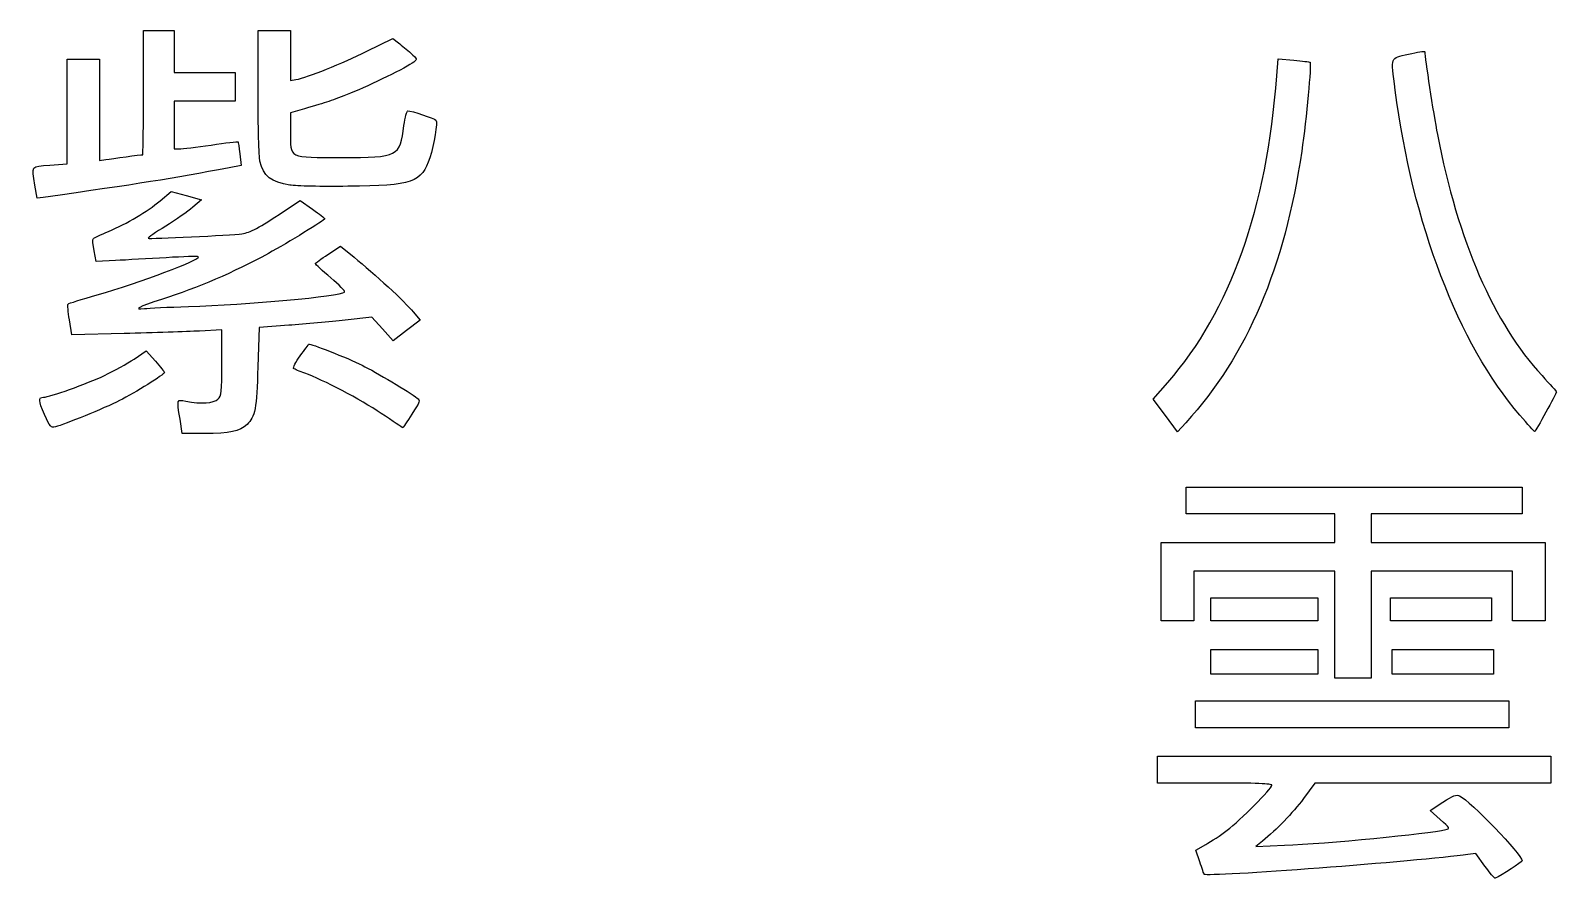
# Model space of a CAD drawing. Extents: x 0 to 38.5, y 0.1 to 21.4.
import ezdxf

# ---------------------------------------------------------------- set-up
doc = ezdxf.new("R2010")
doc.units = 0
doc.layers.add('Layer_1', color=7, linetype='CONTINUOUS')

msp = doc.modelspace()

# ---------------------------------------------------------------- linework, layer by layer
at = {"layer": 'Layer_1', "color": 7}
for points in [[(2.842396, 19.8767), (2.842396, 21.442427), (3.227805, 21.442427), (3.613215, 21.442427), (3.613215, 20.912489), (3.613215, 20.38255), (4.384035, 20.38255), (5.154854, 20.38255), (5.154854, 20.021229), (5.154854, 19.659907), (4.384035, 19.659907), (3.613215, 19.659907), (3.613215, 19.057705), (3.613215, 18.455502), (3.7457, 18.455762)], [(5.734118, 19.888745), (5.732961, 21.442428), (6.142459, 21.442428), (6.551957, 21.442428), (6.551957, 20.810115), (6.551957, 20.177802), (6.689738, 20.205358)], [(8.479005, 20.920114), (9.129384, 21.240884), (9.273913, 21.129082)], [(0.481761, 18.048602), (0.915347, 18.082521), (0.915347, 19.401153), (0.915347, 20.719785), (1.324845, 20.719785), (1.734343, 20.719785), (1.734343, 19.440932), (1.734343, 18.162079), (1.890915, 18.187753)], [(31.438359, 20.302719), (31.47121, 20.728738), (31.862593, 20.694785)], [(6.901234, 19.46812), (6.551957, 19.36677), (6.551957, 18.894515)], [(5.273542, 18.332201), (5.306711, 18.040285), (5.001946, 17.981904)], [(0.307489, 17.232171), (0.157305, 17.211052), (0.10274, 17.541456), (0.10274, 17.541456)], [(3.264723, 17.149213), (3.54217, 17.380107), (3.92206, 17.277799), (4.301949, 17.175492), (4.08371, 16.984457)], [(6.537383, 17.542238), (6.537391, 17.542238)], [(6.373825, 16.874164), (6.797888, 17.156014), (7.108512, 16.934358)], [(2.138409, 15.640088), (1.651215, 15.613488), (1.596159, 15.887633)], [(7.495879, 15.796384), (7.811498, 16.003751), (8.157299, 15.724631)], [(9.65004, 14.344627), (9.820269, 14.136885), (9.480332, 13.877639), (9.140395, 13.618392), (8.869924, 13.916861), (8.599453, 14.21533), (7.929801, 14.139989)], [(2.35838, 13.799355), (1.03128, 13.767576), (0.972787, 14.143818)], [(4.817621, 13.066926), (4.817621, 13.89308), (4.25155, 13.862107)], [(6.508602, 14.007458), (5.757057, 13.950267), (5.728316, 12.962067)], [(2.605247, 13.15478), (2.913789, 13.359719), (3.14253, 13.101346)], [(28.625323, 11.729768), (28.320831, 12.141908), (28.687728, 12.564705)], [(0.344048, 11.758616), (0.344048, 11.758616)], [(4.377847, 11.277515), (3.817633, 11.277246), (3.7636, 11.640536), (3.7636, 11.640536)], [(8.840335, 11.783635), (8.840335, 11.783635)], [(29.141838, 11.550362), (28.929815, 11.317628), (28.625323, 11.729768), (28.625323, 11.729768)], [(37.571155, 11.737849), (37.571155, 11.737849)], [(32.904354, 6.459625), (32.904354, 7.808559), (31.121833, 7.808559), (29.339314, 7.808559), (29.339314, 7.182268), (29.339314, 6.555977), (28.929815, 6.555977), (28.520319, 6.555977), (28.520319, 7.54359), (28.520319, 8.531202), (30.712337, 8.531202), (32.904354, 8.531202), (32.904354, 8.892524), (32.904354, 9.253845), (31.025482, 9.253845), (29.14661, 9.253845), (29.14661, 9.591079), (29.14661, 9.928312), (33.386116, 9.928312), (37.625624, 9.928312), (37.625624, 9.591079), (37.625624, 9.253845), (35.722662, 9.253845), (33.819702, 9.253845), (33.819702, 8.892524), (33.819702, 8.531202), (36.011719, 8.531202), (38.203736, 8.531202), (38.203736, 7.54359), (38.203736, 6.555977), (37.79424, 6.555977), (37.384742, 6.555977), (37.384742, 7.182268), (37.384742, 7.808559), (35.602223, 7.808559), (33.819702, 7.808559), (33.819702, 6.459625), (33.819702, 5.110691), (33.362028, 5.110691), (32.904354, 5.110691), (32.904354, 6.459625), (32.904354, 6.459625)], [(29.772901, 6.845035), (29.772901, 7.134092), (31.121833, 7.134092), (32.470767, 7.134092), (32.470767, 6.845035), (32.470767, 6.555977), (31.121833, 6.555977), (29.772901, 6.555977), (29.772901, 6.845035), (29.772901, 6.845035)], [(34.301464, 6.845035), (34.301464, 7.134092), (35.578133, 7.134092), (36.854805, 7.134092), (36.854805, 6.845035), (36.854805, 6.555977), (35.578133, 6.555977), (34.301464, 6.555977), (34.301464, 6.845035), (34.301464, 6.845035)], [(29.772901, 5.520189), (29.772901, 5.833334), (31.121833, 5.833334), (32.470767, 5.833334), (32.470767, 5.520189), (32.470767, 5.207043), (31.121833, 5.207043), (29.772901, 5.207043), (29.772901, 5.520189), (29.772901, 5.520189)], [(34.349639, 5.520189), (34.349639, 5.833334), (35.626311, 5.833334), (36.90298, 5.833334), (36.90298, 5.520189), (36.90298, 5.207043), (35.626311, 5.207043), (34.349639, 5.207043), (34.349639, 5.520189), (34.349639, 5.520189)], [(29.38749, 4.195343), (29.38749, 4.532576), (33.33794, 4.532576), (37.288388, 4.532576), (37.288388, 4.195343), (37.288388, 3.858109), (33.33794, 3.858109), (29.38749, 3.858109), (29.38749, 4.195343), (29.38749, 4.195343)], [(29.869251, 2.460999), (28.423966, 2.460999), (28.423966, 2.798232), (28.423966, 3.135466), (33.386116, 3.135466), (38.348265, 3.135466), (38.348265, 2.798232), (38.348265, 2.460999), (35.373386, 2.458854), (32.398504, 2.456709), (32.109447, 2.069537)], [(35.561891, 1.541914), (35.30477, 1.769767), (35.623985, 1.977745)], [(29.494689, 0.471365), (29.395406, 0.770101), (29.644374, 0.91103)], [(31.073657, 0.997753), (30.905041, 0.862469), (31.631489, 0.891668)], [(36.686194, 0.367841), (36.457944, 0.687702), (36.258921, 0.659199)], [(36.686194, 0.367864), (36.686194, 0.367841)]]:
    msp.add_lwpolyline(points, dxfattribs=at)
for points in [[(6.689738, 20.205358), (6.982102, 20.263831), (7.856864, 20.613271), (8.479005, 20.920114)], [(9.273913, 21.129082), (9.353404, 21.06759), (9.494319, 20.950553), (9.587058, 20.869)], [(9.587058, 20.869), (9.752319, 20.723672), (9.75376, 20.719234), (9.659479, 20.646029)], [(34.42576, 19.941341), (34.313721, 20.816494), (34.282623, 20.731926), (34.759138, 20.847974)], [(34.759138, 20.847974), (34.984363, 20.902825), (35.168637, 20.928771), (35.168637, 20.905634)], [(35.168637, 20.905634), (35.168637, 20.767673), (35.386069, 19.34479), (35.48783, 18.816824)], [(9.659479, 20.646029), (9.490135, 20.514541), (8.567008, 20.060145), (8.069507, 19.86339)], [(31.862593, 20.694785), (32.077852, 20.676111), (32.263659, 20.651767), (32.275492, 20.640688)], [(32.275492, 20.640688), (32.313781, 20.604844), (32.182641, 19.21361), (32.064469, 18.401985)], [(28.687728, 12.564705), (30.272296, 14.390692), (31.179197, 16.941964), (31.438359, 20.302719)], [(2.821794, 18.310973), (2.833125, 18.310973), (2.842396, 19.01555), (2.842396, 19.8767)], [(5.779096, 18.146086), (5.75499, 18.250022), (5.73475, 19.034219), (5.734118, 19.888745)], [(8.069507, 19.86339), (7.572246, 19.666729), (7.49127, 19.639332), (6.901234, 19.46812)], [(37.571155, 11.737849), (36.017626, 13.54253), (34.857639, 16.567888), (34.42576, 19.941341)], [(9.41316, 19.045661), (9.440911, 19.252694), (9.486626, 19.419027), (9.515777, 19.419027)], [(9.515777, 19.419027), (9.587887, 19.419027), (10.181833, 19.220808), (10.220388, 19.183875)], [(6.551957, 18.894515), (6.551957, 18.206167), (6.488183, 18.238437), (7.845801, 18.239823)], [(7.845801, 18.239823), (9.281807, 18.24129), (9.307087, 18.254284), (9.41316, 19.045661)], [(10.220388, 19.183875), (10.268421, 19.137864), (10.175263, 18.561538), (10.06691, 18.234373)], [(3.7457, 18.455762), (3.818566, 18.455906), (4.178971, 18.500181), (4.546599, 18.554152)], [(4.546599, 18.554152), (4.914226, 18.608124), (5.220719, 18.645945), (5.227693, 18.6382)], [(5.227693, 18.6382), (5.234666, 18.630455), (5.2553, 18.492755), (5.273542, 18.332201)], [(35.48783, 18.816824), (36.003622, 16.140771), (36.913603, 14.045956), (38.128225, 12.738534)], [(1.890915, 18.187753), (2.049551, 18.213765), (2.783915, 18.310973), (2.821794, 18.310973)], [(6.537391, 17.542238), (6.059106, 17.616253), (5.866385, 17.769721), (5.779096, 18.146086)], [(10.06691, 18.234373), (9.859638, 17.608525), (9.63889, 17.531541), (7.997243, 17.512598)], [(32.064469, 18.401985), (31.637986, 15.47281), (30.689482, 13.249202), (29.141838, 11.550362)], [(0.10274, 17.541456), (0.019307, 18.046664), (-0.007871, 18.010299), (0.481761, 18.048602)], [(5.001946, 17.981904), (3.554698, 17.704672), (2.723228, 17.571881), (0.307489, 17.232171)], [(7.997243, 17.512598), (7.348068, 17.505108), (6.691132, 17.518446), (6.537383, 17.542238)], [(1.963044, 16.376898), (2.431619, 16.574381), (2.927605, 16.86866), (3.264723, 17.149213)], [(4.08371, 16.984457), (3.963678, 16.879389), (3.657075, 16.665036), (3.40237, 16.508119)], [(5.323471, 16.317004), (5.539167, 16.348342), (5.754724, 16.462685), (6.373825, 16.874164)], [(7.419136, 16.697546), (7.419136, 16.662643), (6.483318, 16.08603), (5.99538, 15.820286)], [(7.108512, 16.934358), (7.279355, 16.812447), (7.419136, 16.705881), (7.419136, 16.697546)], [(1.596159, 15.887633), (1.565878, 16.038414), (1.557482, 16.177073), (1.577502, 16.195765)], [(1.577502, 16.195765), (1.597522, 16.214457), (1.771016, 16.295967), (1.963044, 16.376898)], [(3.40237, 16.508119), (3.147665, 16.351202), (2.948274, 16.213812), (2.959278, 16.202808)], [(2.959278, 16.202808), (2.98393, 16.178156), (5.057004, 16.278289), (5.323471, 16.317004)], [(5.99538, 15.820286), (5.096983, 15.330995), (4.228116, 14.956971), (3.300089, 14.660034)], [(7.179258, 15.56057), (7.179794, 15.576217), (7.322288, 15.682333), (7.495879, 15.796384)], [(1.67388, 14.772925), (2.753502, 15.082945), (4.299605, 15.665418), (4.229357, 15.735665)], [(3.415472, 15.713184), (2.981044, 15.687611), (2.406365, 15.654717), (2.138409, 15.640088)], [(4.229357, 15.735665), (4.216149, 15.748873), (3.849901, 15.738759), (3.415472, 15.713184)], [(7.567938, 15.205931), (7.353613, 15.385337), (7.178706, 15.544924), (7.179258, 15.56057)], [(8.157299, 15.724631), (8.656559, 15.321644), (9.452108, 14.586177), (9.65004, 14.344627)], [(7.917216, 14.843162), (7.939438, 14.863279), (7.782264, 15.026525), (7.567938, 15.205931)], [(0.938666, 14.544431), (0.952071, 14.557836), (1.282917, 14.660657), (1.67388, 14.772925)], [(3.300089, 14.660034), (2.720323, 14.47453), (2.560779, 14.38931), (2.866484, 14.428426)], [(3.974537, 14.480768), (5.459781, 14.52569), (7.804596, 14.741215), (7.917216, 14.843162)], [(0.972787, 14.143818), (0.940616, 14.350751), (0.925262, 14.531026), (0.938666, 14.544431)], [(2.866484, 14.428426), (2.972471, 14.441987), (3.471095, 14.465542), (3.974537, 14.480768)], [(4.25155, 13.862107), (3.940211, 13.845072), (3.088285, 13.816833), (2.35838, 13.799355)], [(7.929801, 14.139989), (7.561492, 14.098552), (6.921953, 14.038913), (6.508602, 14.007458)], [(6.797913, 13.235826), (6.912226, 13.390714), (7.009678, 13.524103), (7.014472, 13.532246)], [(7.014472, 13.532246), (7.032453, 13.562785), (7.987913, 13.184872), (8.358572, 13.000613)], [(1.858951, 12.742502), (2.099716, 12.856539), (2.435549, 13.042063), (2.605247, 13.15478)], [(3.14253, 13.101346), (3.268338, 12.959241), (3.37151, 12.831057), (3.371803, 12.816493)], [(6.631238, 12.918599), (6.608595, 12.938186), (6.6836, 13.080938), (6.797913, 13.235826)], [(0.32193, 12.192594), (0.463807, 12.192594), (1.420862, 12.535005), (1.858951, 12.742502)], [(3.371803, 12.816493), (3.37279, 12.767475), (2.62899, 12.301608), (2.240193, 12.107724)], [(4.721268, 12.144418), (4.810129, 12.233279), (4.817621, 12.305005), (4.817621, 13.066926)], [(5.728316, 12.962067), (5.697476, 11.901647), (5.659494, 11.699486), (5.454842, 11.506474)], [(6.913286, 12.79708), (6.780801, 12.844329), (6.65388, 12.899013), (6.631238, 12.918599)], [(8.840335, 11.783635), (8.314518, 12.138464), (7.37586, 12.632109), (6.913286, 12.79708)], [(8.358572, 13.000613), (8.716166, 12.822849), (9.546046, 12.32797), (9.746362, 12.173039)], [(38.128225, 12.738534), (38.328738, 12.5227), (38.492794, 12.336446), (38.492794, 12.324636)], [(38.492794, 12.324636), (38.492794, 12.292561), (37.959123, 11.325423), (37.941425, 11.325423)], [(0.344048, 11.758616), (0.189012, 12.105347), (0.184565, 12.192594), (0.32193, 12.192594)], [(2.240193, 12.107724), (1.848182, 11.912238), (0.845395, 11.502596), (0.62099, 11.446274)], [(3.7636, 11.640536), (3.685941, 12.162681), (3.677588, 12.137667), (3.914316, 12.091872)], [(3.914316, 12.091872), (4.296325, 12.01797), (4.615612, 12.038762), (4.721268, 12.144418)], [(9.746362, 12.173039), (9.828407, 12.109582), (9.820833, 12.086129), (9.614193, 11.76375)], [(0.62099, 11.446274), (0.50598, 11.417408), (0.487085, 11.438719), (0.344048, 11.758616)], [(9.382633, 11.4239), (9.375834, 11.425057), (9.131801, 11.586949), (8.840335, 11.783635)], [(9.614193, 11.76375), (9.493633, 11.575664), (9.389431, 11.422731), (9.382633, 11.4239)], [(37.941425, 11.325423), (37.933043, 11.325423), (37.766422, 11.511014), (37.571155, 11.737849)], [(5.454842, 11.506474), (5.268657, 11.33088), (5.019083, 11.277823), (4.377847, 11.277515)], [(31.31454, 2.406619), (31.31454, 2.4458), (30.910578, 2.460999), (29.869251, 2.460999)], [(30.182397, 1.270428), (30.51236, 1.519814), (31.31454, 2.324861), (31.31454, 2.406619)], [(32.109447, 2.069537), (31.833092, 1.699377), (31.435904, 1.288386), (31.073657, 0.997753)], [(35.623985, 1.977745), (35.89237, 2.152605), (35.960166, 2.177784), (36.049726, 2.135865)], [(36.049726, 2.135865), (36.313641, 2.01234), (37.625624, 0.652505), (37.625624, 0.502488)], [(35.698574, 1.286495), (35.815236, 1.313196), (35.810949, 1.321208), (35.561891, 1.541914)], [(29.644374, 0.91103), (29.781305, 0.988541), (30.023415, 1.15027), (30.182397, 1.270428)], [(31.631489, 0.891668), (32.67031, 0.933422), (35.250193, 1.183874), (35.698574, 1.286495)], [(29.605709, 0.158018), (29.599247, 0.166053), (29.549296, 0.30706), (29.494689, 0.471365)], [(36.258921, 0.659199), (35.062168, 0.487808), (29.667245, 0.081413), (29.605709, 0.158018)], [(37.625624, 0.502488), (37.625624, 0.467299), (37.104769, 0.128989), (36.947692, 0.062151)], [(36.947692, 0.062151), (36.929404, 0.05437), (36.811729, 0.19194), (36.686194, 0.367864)]]:
    msp.add_open_spline(points, degree=3, dxfattribs=at)

doc.saveas('drawing.dxf')
